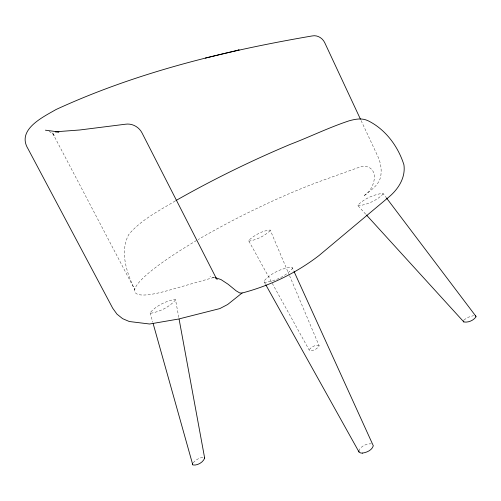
<?xml version="1.0" encoding="UTF-8"?>
<svg xmlns="http://www.w3.org/2000/svg" width="501" height="501" viewBox="0 0 501 501"><rect width="100%" height="100%" fill="white"/><g stroke="black" fill="none" stroke-linecap="round" stroke-linejoin="round"><path stroke-width="0.38" stroke-dasharray="2.5 1.88" d="M265.524 284.305L264.127 281.806L264.159 280.804C270.953 273.289 281.28 268.361 291.313 267.19L292.296 267.684L293.768 270.903M289.54 275.65L319.175 345.903C317.277 348.99 313.156 350.944 309.568 350.731L248.709 240.818L248.847 240.173C254.715 235.107 262.455 230.592 270.227 230.047L289.234 274.93M358.797 451.075C360.413 446.184 366.425 443.629 371.297 443.817M175.55 299.849C169.582 307 159.7 311.785 150.532 313.288L150.118 312.768C156.199 305.704 165.881 301.032 175.018 299.379L175.55 299.849L178.819 317.634M383.296 193.755C377.078 200.488 367.17 204.677 358.102 205.848L357.708 205.322C364.064 198.709 373.74 194.57 382.802 193.298L385.92 197.231M193.198 462.774C195.828 459.83 199.617 457.419 203.656 457.338M463.951 320.051L467.446 317.509L473.608 315.617M175.244 200.951C159.017 210.827 141.219 219.657 128.813 234.443C119.376 251.997 126.828 272.926 134.744 289.609L51.966 131.901M213.864 277.435L170.559 289.791A135.99 20.929 -26.4 0 1 197.526 239.935M319.087 345.44L318.674 345.151C315.104 345.02 311.108 346.917 309.155 349.936L309.192 350.418M212.343 277.604L214.898 277.836M248.709 240.818L249.31 241.1C256.932 239.635 264.584 235.977 270.227 230.623L270.227 230.047M264.127 281.806L265.06 282.332C275.13 281.224 285.57 276.251 292.327 268.661L292.296 267.684M49.054 131.35L52.223 133.372L54.715 136.122L52.029 131.869M358.102 205.848L365.937 214.447M210.032 276.183L210.395 276.752M361.108 120.591L377.973 156.7C380.854 163.007 381.937 170.152 380.585 176.985C378.499 185.877 370.064 190.693 363.513 196.054C375.161 189.835 381.086 165.599 362.098 166.219L322.807 180.341A135.99 20.929 -26.4 0 0 198.183 239.547M150.118 312.768L152.755 322.187"/><path stroke-width="0.75" d="M386.39 197.857L475.95 316.344L475.944 316.97C473.357 320.534 468.178 322.769 463.832 321.949L366.463 215.029M463.481 320.828L463.832 321.949M179.101 319.168L204.671 458.146C203.055 462.404 197.319 465.78 192.822 464.959L153.174 323.69M192.541 464.421L192.672 463.675M242.127 292.96L227.642 304.514L219.789 308.603L178.563 319.031L149.63 324.009L129.296 321.517L122.626 318.667L116.965 314.133L112.712 308.221L28.094 148.941C16.195 129.665 43.149 117.021 56.037 109.525C137.042 72.238 224.473 50.933 312.092 35.959C317.239 34.782 322.581 38.032 324.736 42.704L360.444 119.175M175.92 200.557C212.819 179.565 251.026 160.852 290.167 144.401C309.956 136.836 329.063 127.429 349.203 120.791C355.391 119.094 361.628 117.841 367.753 120.591C385.407 129.133 398.138 146.392 403.931 164.823C405.779 178.03 397.857 189.841 387.999 197.763L319.124 255.447C296.26 273.083 269.626 285.877 241.695 293.123L239.603 292.872L236.096 290.793L228.124 284.261L220.897 279.514L215.236 277.667M362.43 453.098L360.833 453.048L359.01 451.99L265.868 284.925M205.341 58.085L239.127 49.943L237.9 50.213M362.317 453.117C366.663 452.509 371.942 450.33 373.32 445.796L294.062 271.548M45.428 130.191L58.949 131.982L55.279 131.813L79.703 129.991L125.394 124.223C132.139 123.152 138.977 126.91 142.034 132.94L216.495 278.719M215.756 277.999L217.24 279.47M475.537 315.893L475.95 316.344M204.364 457.613L204.671 458.146M358.797 451.075L359.01 451.99"/></g></svg>
